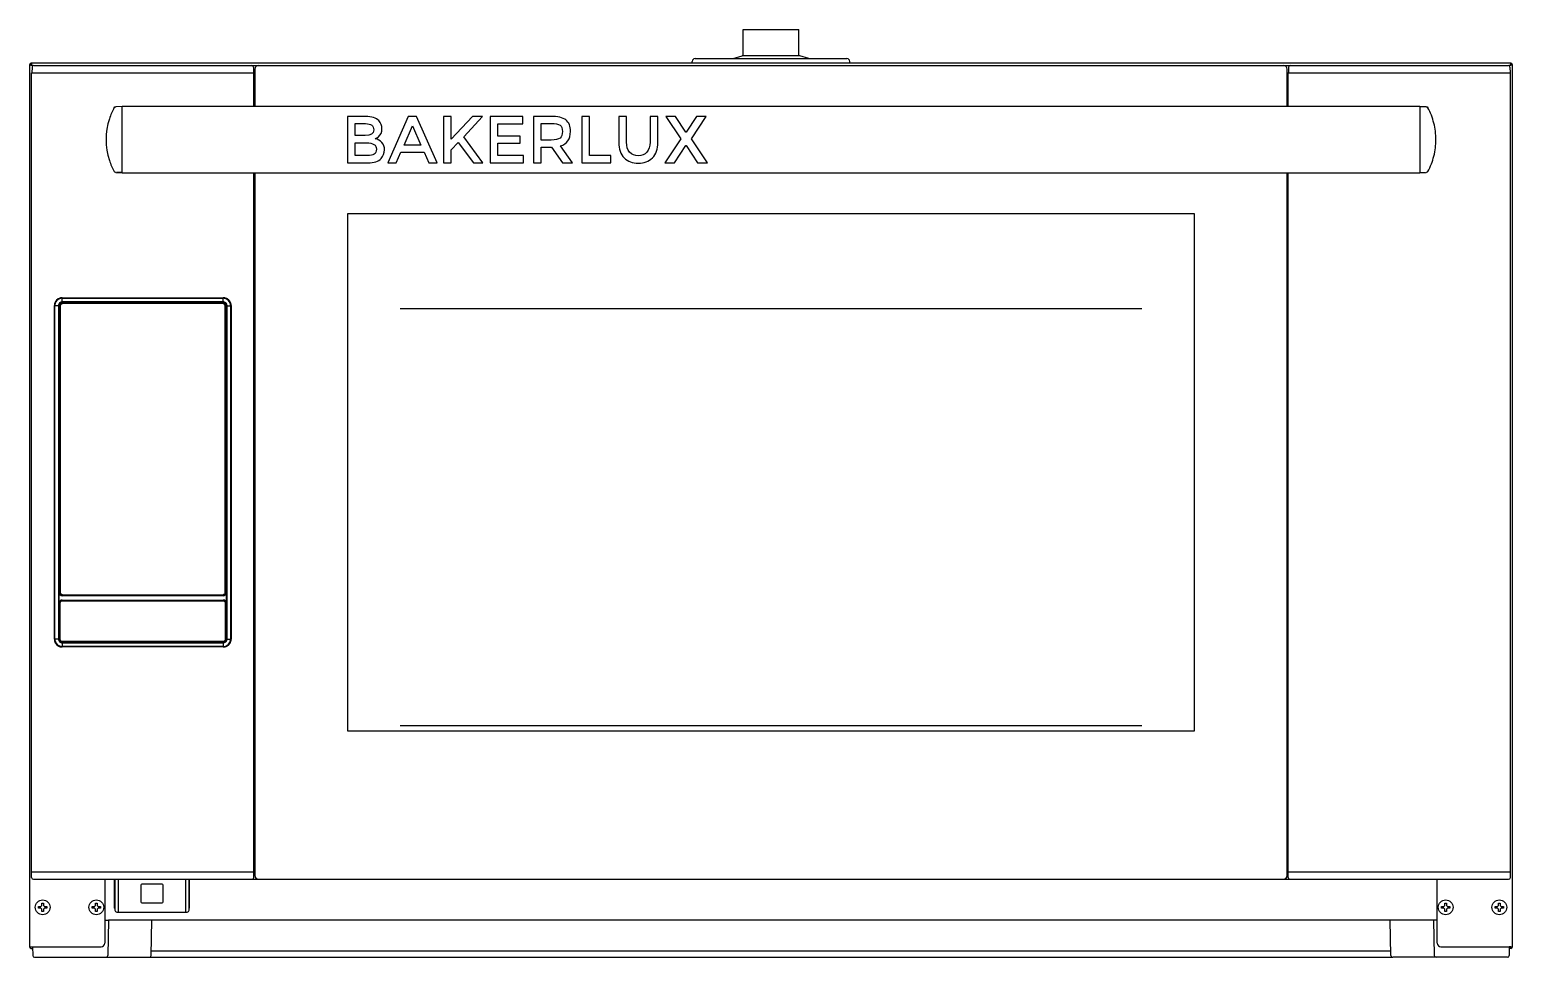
# Model space of a CAD drawing. Header units: millimetres. Extents: x 1025 to 6152, y 4116 to 7264.
# Drawn here: x 3914 to 4714, y 5611 to 6112 of the extents above; entities that cross this region are included whole.
import ezdxf

# ---------------------------------------------------------------- set-up
doc = ezdxf.new("R2010")
doc.units = ezdxf.units.MM
doc.header["$LTSCALE"] = 346.5
doc.layers.get('0').update_dxf_attribs({"linetype": 'CONTINUOUS'})
doc.layers.add('ASSI', color=7, linetype='CONTINUOUS')
doc.layers.add('GEOM', color=7, linetype='CONTINUOUS')

msp = doc.modelspace()

# ---------------------------------------------------------------- linework, layer by layer
at = {"color": 7, "linetype": 'Continuous'}
for p, q in [((3913.96, 6092.8), (3913.96, 5617.1)), ((3914.15, 6092.8), (3913.96, 6092.8)), ((3914.15, 6092.8), (3914.78, 6092.8)), ((3914.86, 6093.51), (3914.86, 6093.7)), ((4713.06, 6093.7), (3914.86, 6093.7)), ((3914.86, 6093.51), (3914.86, 6092.88)), ((3915.48, 6092.08), (3914.86, 6092.7)), ((3914.96, 6092.8), (3915.56, 6092.19)), ((3914.96, 5657.5), (3914.96, 6088.5)), ((3914.96, 6088.5), (4034.96, 6088.5)), ((3915.27, 6091.51), (3915.22, 6088.5)), ((3916.27, 6092.5), (4711.64, 6092.5)), ((3916.6, 6088.5), (4033.38, 6088.5)), ((3956.01, 6092.5), (3956.01, 6092.55)), ((3956.01, 6092.55), (3958.91, 6092.55)), ((3958.91, 6092.5), (3958.91, 6092.55)), ((3981.01, 6092.5), (3981.01, 6092.55)), ((3981.01, 6092.55), (3983.91, 6092.55)), ((3983.91, 6092.5), (3983.91, 6092.55)), ((4034.71, 6091.51), (4034.76, 6088.5)), ((4034.96, 6088.5), (4034.96, 6070.5)), ((4034.96, 6070.5), (4034.96, 6088.5)), ((4034.96, 6088.5), (4035.46, 6088.5)), ((4035.46, 6090.5), (4035.46, 6070.5)), ((4592.46, 6070.5), (4592.46, 6090.5)), ((4592.46, 6088.5), (4592.85, 6088.5)), ((4592.96, 6088.5), (4712.96, 6088.5)), ((4592.96, 6070.5), (4592.96, 6088.5)), ((4592.96, 6070.5), (4592.96, 6088.5)), ((4593.21, 6091.51), (4593.16, 6088.5)), ((4594.54, 6088.5), (4711.32, 6088.5)), ((4644.01, 6092.55), (4646.91, 6092.55)), ((4644.01, 6092.5), (4644.01, 6092.55)), ((4646.91, 6092.5), (4646.91, 6092.55)), ((4669.01, 6092.55), (4671.91, 6092.55)), ((4669.01, 6092.5), (4669.01, 6092.55)), ((4671.91, 6092.5), (4671.91, 6092.55)), ((4712.36, 6092.19), (4712.96, 6092.8)), ((4713.06, 6092.7), (4712.44, 6092.08)), ((4712.64, 6091.51), (4712.7, 6088.5)), ((4712.96, 5657.5), (4712.96, 6088.5)), ((4713.06, 6093.51), (4713.06, 6093.7)), ((4713.06, 6093.51), (4713.06, 6092.88)), ((4713.77, 6092.8), (4713.14, 6092.8)), ((4713.77, 6092.8), (4713.96, 6092.8)), ((4713.96, 5617.1), (4713.96, 6092.8)), ((3963.96, 6070.38), (3960.38, 6070.25)), ((3963.96, 6070.28), (3960.88, 6070.18)), ((3963.96, 6034.49), (3963.96, 6070.5)), ((3963.96, 6070.5), (4663.96, 6070.5)), ((4085.46, 6065), (4085.46, 6040)), ((4095.19, 6065), (4085.46, 6065)), ((4118.26, 6065), (4107.24, 6040)), ((4122.76, 6065), (4118.26, 6065)), ((4133.78, 6040), (4122.76, 6065)), ((4137.25, 6065), (4137.25, 6040)), ((4141.47, 6065), (4137.25, 6065)), ((4152.91, 6065), (4141.47, 6052.8)), ((4141.47, 6052.8), (4141.47, 6065)), ((4148.23, 6054.05), (4158.28, 6065)), ((4158.28, 6065), (4152.91, 6065)), ((4162.43, 6065), (4162.43, 6040)), ((4179.99, 6065), (4162.43, 6065)), ((4179.99, 6061.03), (4179.99, 6065)), ((4185.82, 6065), (4185.82, 6040)), ((4195.12, 6065), (4185.82, 6065)), ((4211.85, 6065), (4211.85, 6040)), ((4216.07, 6065), (4211.85, 6065)), ((4216.07, 6044), (4216.07, 6065)), ((4231.78, 6065), (4231.78, 6050.98)), ((4236, 6065), (4231.78, 6065)), ((4236, 6051.16), (4236, 6065)), ((4248.73, 6065), (4248.73, 6051.16)), ((4252.95, 6065), (4248.73, 6065)), ((4252.95, 6050.98), (4252.95, 6065)), ((4257.24, 6065), (4265.22, 6052.84)), ((4262.46, 6065), (4257.24, 6065)), ((4268.04, 6056.56), (4262.46, 6065)), ((4273.8, 6065), (4268.22, 6056.56)), ((4271.05, 6052.84), (4279.02, 6065)), ((4279.02, 6065), (4273.8, 6065)), ((4667.54, 6070.25), (4663.95, 6070.38)), ((4663.96, 6070.5), (4663.96, 6034.49)), ((4663.96, 6070.28), (4667.03, 6070.18)), ((4089.68, 6054.63), (4089.68, 6061.1)), ((4089.68, 6061.1), (4095.08, 6061.1)), ((4115.97, 6049.58), (4120.51, 6059.88)), ((4120.51, 6059.88), (4125.05, 6049.58)), ((4166.65, 6054.41), (4166.65, 6061.03)), ((4166.65, 6061.03), (4179.99, 6061.03)), ((4190.04, 6052.23), (4190.04, 6061.17)), ((4190.04, 6061.17), (4195.4, 6061.17)), ((4268.22, 6056.56), (4268.04, 6056.56)), ((4095.04, 6054.63), (4089.68, 6054.63)), ((4089.68, 6043.9), (4089.68, 6050.73)), ((4089.68, 6050.73), (4095.76, 6050.73)), ((4125.05, 6049.58), (4115.97, 6049.58)), ((4141.47, 6047.01), (4145.12, 6050.94)), ((4145.12, 6050.94), (4153.41, 6040)), ((4158.42, 6040), (4148.23, 6054.05)), ((4178.63, 6054.41), (4166.65, 6054.41)), ((4166.65, 6043.97), (4166.65, 6050.66)), ((4166.65, 6050.66), (4178.63, 6050.66)), ((4178.63, 6050.66), (4178.63, 6054.41)), ((4195.29, 6052.23), (4190.04, 6052.23)), ((4190.04, 6040), (4190.04, 6048.4)), ((4190.04, 6048.4), (4195.58, 6048.4)), ((4195.58, 6048.4), (4201.55, 6040)), ((4206.92, 6040), (4200.37, 6049.08)), ((4265.22, 6052.84), (4256.63, 6040)), ((4261.89, 6040), (4268.04, 6049.4)), ((4268.04, 6049.4), (4268.22, 6049.4)), ((4268.22, 6049.4), (4274.37, 6040)), ((4279.63, 6040), (4271.05, 6052.84)), ((4096.3, 6043.9), (4089.68, 6043.9)), ((4111.75, 6040), (4114.25, 6045.68)), ((4114.25, 6045.68), (4126.77, 6045.68)), ((4126.77, 6045.68), (4129.27, 6040)), ((4141.47, 6040), (4141.47, 6047.01)), ((4180.42, 6043.97), (4166.65, 6043.97)), ((4180.42, 6040), (4180.42, 6043.97)), ((4227.48, 6044), (4216.07, 6044)), ((4227.48, 6040), (4227.48, 6044)), ((3960.38, 6034.74), (3963.96, 6034.62)), ((3963.96, 6034.71), (3960.88, 6034.82)), ((3963.96, 6034.5), (4663.96, 6034.5)), ((4034.96, 6034.5), (4034.96, 5975.5)), ((4034.96, 5657.5), (4034.96, 6034.5)), ((4035.46, 6034.5), (4035.46, 5655.5)), ((4085.46, 6040), (4096.4, 6040)), ((4107.24, 6040), (4111.75, 6040)), ((4129.27, 6040), (4133.78, 6040)), ((4137.25, 6040), (4141.47, 6040)), ((4153.41, 6040), (4158.42, 6040)), ((4162.43, 6040), (4180.42, 6040)), ((4185.82, 6040), (4190.04, 6040)), ((4201.55, 6040), (4206.92, 6040)), ((4211.85, 6040), (4227.48, 6040)), ((4256.63, 6040), (4261.89, 6040)), ((4274.37, 6040), (4279.63, 6040)), ((4592.46, 5655.5), (4592.46, 6034.5)), ((4592.96, 5657.5), (4592.96, 6034.5)), ((4592.96, 5657.5), (4592.96, 6034.5)), ((4663.95, 6034.62), (4667.54, 6034.74)), ((4663.96, 6034.71), (4667.03, 6034.82)), ((4085.46, 6012.5), (4085.46, 5733.5)), ((4542.46, 6012.5), (4085.46, 6012.5)), ((4542.46, 5733.5), (4542.46, 6012.5)), ((4034.96, 5770.5), (4034.96, 5657.5)), ((4085.46, 5733.5), (4542.46, 5733.5)), ((3915.01, 5654.48), (3914.96, 5657.5)), ((3914.96, 5657.5), (3916.96, 5657.5)), ((3914.96, 5657.5), (4034.96, 5657.5)), ((4034.91, 5654.48), (4034.96, 5657.5)), ((4034.96, 5657.5), (4035.46, 5657.5)), ((4592.46, 5657.5), (4712.96, 5657.5)), ((4592.96, 5657.5), (4712.96, 5657.5)), ((4593.01, 5654.48), (4592.96, 5657.5)), ((4712.91, 5654.48), (4712.96, 5657.5)), ((3916.01, 5653.5), (4711.91, 5653.5)), ((3954.46, 5653.5), (3954.46, 5619.1)), ((3959.81, 5637.85), (3959.81, 5653.5)), ((3959.81, 5637.85), (3959.81, 5653.5)), ((3959.96, 5653.5), (3959.96, 5636.8)), ((3961.96, 5636.05), (3961.96, 5653.2)), ((3973.96, 5650.3), (3973.96, 5641.3)), ((3985.46, 5650.8), (3974.46, 5650.8)), ((3985.96, 5641.3), (3985.96, 5650.3)), ((3997.96, 5653.2), (3997.96, 5636.05)), ((3999.96, 5636.8), (3999.96, 5653.5)), ((3999.96, 5650.8), (4000.11, 5650.8)), ((4000.11, 5653.5), (4000.11, 5637.85)), ((4000.11, 5653.5), (4000.11, 5637.85)), ((4673.46, 5619.1), (4673.46, 5653.5)), ((3920.46, 5639.4), (3920.46, 5640.7)), ((3920.46, 5640.7), (3921.46, 5640.7)), ((3921.46, 5640.7), (3921.46, 5639.4)), ((3949.46, 5639.4), (3949.46, 5640.7)), ((3949.46, 5640.7), (3950.46, 5640.7)), ((3950.46, 5640.7), (3950.46, 5639.4)), ((3974.46, 5640.8), (3985.46, 5640.8)), ((3999.96, 5640.8), (4000.11, 5640.8)), ((4677.46, 5640.7), (4678.46, 5640.7)), ((4677.46, 5639.4), (4677.46, 5640.7)), ((4678.46, 5640.7), (4678.46, 5639.4)), ((4706.46, 5640.7), (4707.46, 5640.7)), ((4706.46, 5639.4), (4706.46, 5640.7)), ((4707.46, 5640.7), (4707.46, 5639.4)), ((3918.66, 5637.9), (3918.66, 5638.9)), ((3918.66, 5638.9), (3919.96, 5638.9)), ((3919.96, 5637.9), (3918.66, 5637.9)), ((3919.96, 5638.9), (3920.46, 5639.4)), ((3920.46, 5637.4), (3919.96, 5637.9)), ((3920.46, 5636.1), (3920.46, 5637.4)), ((3921.46, 5636.1), (3920.46, 5636.1)), ((3921.46, 5639.4), (3921.96, 5638.9)), ((3921.96, 5637.9), (3921.46, 5637.4)), ((3921.46, 5637.4), (3921.46, 5636.1)), ((3921.96, 5638.9), (3923.26, 5638.9)), ((3923.26, 5637.9), (3921.96, 5637.9)), ((3923.26, 5638.9), (3923.26, 5637.9)), ((3947.66, 5637.9), (3947.66, 5638.9)), ((3947.66, 5638.9), (3948.96, 5638.9)), ((3948.96, 5637.9), (3947.66, 5637.9)), ((3948.96, 5638.9), (3949.46, 5639.4)), ((3949.46, 5637.4), (3948.96, 5637.9)), ((3949.46, 5636.1), (3949.46, 5637.4)), ((3950.46, 5636.1), (3949.46, 5636.1)), ((3950.46, 5639.4), (3950.96, 5638.9)), ((3950.96, 5637.9), (3950.46, 5637.4)), ((3950.46, 5637.4), (3950.46, 5636.1)), ((3950.96, 5638.9), (3952.26, 5638.9)), ((3952.26, 5637.9), (3950.96, 5637.9)), ((3952.26, 5638.9), (3952.26, 5637.9)), ((3960.96, 5635.8), (3998.96, 5635.8)), ((4675.66, 5638.9), (4676.96, 5638.9)), ((4675.66, 5637.9), (4675.66, 5638.9)), ((4676.96, 5637.9), (4675.66, 5637.9)), ((4676.96, 5638.9), (4677.46, 5639.4)), ((4677.46, 5637.4), (4676.96, 5637.9)), ((4677.46, 5636.1), (4677.46, 5637.4)), ((4678.46, 5636.1), (4677.46, 5636.1)), ((4678.46, 5639.4), (4678.96, 5638.9)), ((4678.96, 5637.9), (4678.46, 5637.4)), ((4678.46, 5637.4), (4678.46, 5636.1)), ((4678.96, 5638.9), (4680.26, 5638.9)), ((4680.26, 5637.9), (4678.96, 5637.9)), ((4680.26, 5638.9), (4680.26, 5637.9)), ((4704.66, 5638.9), (4705.96, 5638.9)), ((4704.66, 5637.9), (4704.66, 5638.9)), ((4705.96, 5637.9), (4704.66, 5637.9)), ((4705.96, 5638.9), (4706.46, 5639.4)), ((4706.46, 5637.4), (4705.96, 5637.9)), ((4706.46, 5636.1), (4706.46, 5637.4)), ((4707.46, 5636.1), (4706.46, 5636.1)), ((4707.46, 5639.4), (4707.96, 5638.9)), ((4707.96, 5637.9), (4707.46, 5637.4)), ((4707.46, 5637.4), (4707.46, 5636.1)), ((4707.96, 5638.9), (4709.26, 5638.9)), ((4709.26, 5637.9), (4707.96, 5637.9)), ((4709.26, 5638.9), (4709.26, 5637.9)), ((3954.46, 5631.4), (3956.46, 5631.4)), ((3956.46, 5631.4), (3956.13, 5612.38)), ((4671.46, 5631.4), (3956.46, 5631.4)), ((3979.48, 5612.38), (3979.81, 5631.4)), ((4648.44, 5612.38), (4648.11, 5631.4)), ((4673.46, 5631.4), (4671.46, 5631.4)), ((4671.46, 5631.4), (4671.79, 5612.38)), ((3913.96, 5617.1), (3952.46, 5617.1)), ((3914.86, 5617), (3915.58, 5617)), ((3914.86, 5616.2), (3915.59, 5616.2)), ((3915.58, 5617.1), (3915.62, 5612.39)), ((4675.46, 5617.1), (4713.96, 5617.1)), ((4712.33, 5617.1), (4712.29, 5612.39)), ((4713.06, 5617), (4712.33, 5617)), ((4713.06, 5616.2), (4712.33, 5616.2)), ((3916.62, 5611.4), (3978.48, 5611.4)), ((4648.4, 5614.8), (3979.52, 5614.8)), ((4711.29, 5611.4), (4649.44, 5611.4))]:
    msp.add_line(p, q, dxfattribs=at)
at = {"color": 9, "linetype": 'Continuous'}
for p, q in [((3927.29, 5962.92), (3927.28, 5962.93)), ((3927.29, 5783.07), (3927.29, 5962.92)), ((3928.71, 5962.91), (3927.51, 5962.91)), ((3927.51, 5783.08), (3927.51, 5962.91)), ((3929.47, 5962.91), (3928.71, 5962.91)), ((3929.47, 5962.91), (3929.47, 5783.08)), ((3929.75, 5962.91), (3929.5, 5962.91)), ((3929.75, 5962.91), (3929.75, 5783.08)), ((3930.33, 5962.86), (3930.2, 5962.86)), ((3930.2, 5808.14), (3930.2, 5962.5)), ((3930.45, 5962.86), (3930.33, 5962.86)), ((3931.53, 5967.17), (3931.53, 5967.18)), ((3931.53, 5967.17), (4018.38, 5967.17)), ((3931.54, 5965.5), (3931.54, 5966.94)), ((3931.54, 5966.94), (4018.37, 5966.94)), ((3931.54, 5964.98), (3931.54, 5965.5)), ((3931.54, 5964.71), (3931.54, 5964.98)), ((4018.37, 5964.98), (3931.54, 5964.98)), ((4018.38, 5964.71), (3931.54, 5964.71)), ((3931.6, 5964.13), (3931.6, 5964.26)), ((3931.6, 5964.01), (3931.6, 5964.13)), ((4018.32, 5964.13), (4018.32, 5964.26)), ((4018.32, 5964.01), (4018.32, 5964.13)), ((4018.37, 5965.5), (4018.37, 5966.94)), ((4018.37, 5964.98), (4018.37, 5965.5)), ((4018.38, 5964.71), (4018.37, 5964.95)), ((4018.38, 5967.17), (4018.39, 5967.18)), ((4019.47, 5962.86), (4019.59, 5962.86)), ((4019.59, 5962.86), (4019.72, 5962.86)), ((4019.72, 5962.5), (4019.72, 5808.14)), ((4020.17, 5962.91), (4020.44, 5962.91)), ((4020.17, 5783.08), (4020.17, 5962.91)), ((4020.44, 5783.08), (4020.44, 5962.91)), ((4020.44, 5962.91), (4021.21, 5962.91)), ((4021.21, 5962.91), (4022.4, 5962.91)), ((4022.4, 5962.91), (4022.4, 5783.08)), ((4022.63, 5962.92), (4022.64, 5962.93)), ((4022.63, 5962.92), (4022.63, 5783.07)), ((3930.33, 5808.14), (3930.2, 5808.14)), ((3930.45, 5808.14), (3930.33, 5808.14)), ((3929.85, 5783.04), (3929.85, 5802.45)), ((3929.85, 5802.45), (3930.1, 5802.45)), ((3930.1, 5783.04), (3930.1, 5802.45)), ((3930.1, 5802.45), (3930.19, 5802.37)), ((3930.21, 5802.37), (3930.19, 5802.37)), ((3930.19, 5802.25), (3930.19, 5802.37)), ((3930.19, 5783.25), (3930.19, 5802.25)), ((3930.26, 5802.37), (3930.21, 5802.37)), ((3931.5, 5804.1), (4018.41, 5804.1)), ((3931.5, 5804.1), (3931.5, 5803.85)), ((3931.5, 5803.85), (3931.59, 5803.76)), ((3931.5, 5803.85), (4018.41, 5803.85)), ((3931.56, 5806.7), (3931.6, 5806.74)), ((3931.59, 5803.74), (3931.59, 5803.76)), ((3931.59, 5803.76), (3931.76, 5803.76)), ((3931.59, 5803.73), (3931.59, 5803.74)), ((3931.6, 5806.99), (3931.6, 5806.87)), ((3931.6, 5806.87), (3931.6, 5806.74)), ((4018.32, 5806.74), (3931.6, 5806.74)), ((3931.76, 5803.76), (4018.16, 5803.76)), ((4018.16, 5803.76), (4018.33, 5803.76)), ((4018.32, 5806.99), (4018.32, 5806.87)), ((4018.32, 5806.87), (4018.32, 5806.74)), ((4018.35, 5806.7), (4018.32, 5806.74)), ((4018.41, 5803.85), (4018.33, 5803.76)), ((4018.33, 5803.74), (4018.33, 5803.76)), ((4018.33, 5803.73), (4018.33, 5803.74)), ((4018.41, 5804.1), (4018.41, 5803.85)), ((4019.66, 5802.37), (4019.71, 5802.37)), ((4019.71, 5802.37), (4019.73, 5802.37)), ((4019.81, 5802.45), (4019.73, 5802.37)), ((4019.73, 5802.37), (4019.73, 5802.25)), ((4019.73, 5802.25), (4019.73, 5783.25)), ((4020.06, 5802.45), (4019.81, 5802.45)), ((4019.81, 5802.45), (4019.81, 5783.04)), ((4020.06, 5802.45), (4020.06, 5783.04)), ((3927.29, 5783.07), (3927.28, 5783.06)), ((3928.71, 5783.08), (3927.51, 5783.08)), ((3929.47, 5783.08), (3928.71, 5783.08)), ((3929.75, 5783.08), (3929.47, 5783.08)), ((3929.85, 5783.04), (3930.1, 5783.04)), ((3930.1, 5783.04), (3930.19, 5783.13)), ((3930.19, 5783.13), (3930.19, 5783.25)), ((3930.21, 5783.13), (3930.19, 5783.13)), ((3930.26, 5783.13), (3930.21, 5783.13)), ((3931.5, 5781.64), (3931.59, 5781.73)), ((3931.5, 5781.39), (3931.5, 5781.64)), ((4018.41, 5781.64), (3931.5, 5781.64)), ((4018.41, 5781.39), (3931.5, 5781.39)), ((4018.38, 5778.83), (3931.53, 5778.83)), ((3931.53, 5778.83), (3931.53, 5778.82)), ((3931.54, 5781.29), (4018.38, 5781.29)), ((3931.54, 5781.29), (3931.54, 5781.04)), ((3931.54, 5781.01), (3931.54, 5780.5)), ((3931.54, 5781.01), (4018.37, 5781.01)), ((3931.54, 5780.5), (3931.54, 5779.05)), ((4018.37, 5779.05), (3931.54, 5779.05)), ((3931.59, 5781.77), (3931.59, 5781.75)), ((3931.59, 5781.75), (3931.59, 5781.73)), ((3931.76, 5781.73), (3931.59, 5781.73)), ((4018.16, 5781.73), (3931.76, 5781.73)), ((4018.33, 5781.73), (4018.16, 5781.73)), ((4018.33, 5781.77), (4018.33, 5781.75)), ((4018.33, 5781.75), (4018.33, 5781.73)), ((4018.41, 5781.64), (4018.33, 5781.73)), ((4018.38, 5781.29), (4018.37, 5781.01)), ((4018.37, 5781.01), (4018.37, 5780.5)), ((4018.37, 5780.5), (4018.37, 5779.05)), ((4018.38, 5778.83), (4018.39, 5778.82)), ((4018.41, 5781.39), (4018.41, 5781.64)), ((4019.66, 5783.13), (4019.71, 5783.13)), ((4019.71, 5783.13), (4019.73, 5783.13)), ((4019.73, 5783.25), (4019.73, 5783.13)), ((4019.81, 5783.04), (4019.73, 5783.13)), ((4020.06, 5783.04), (4019.81, 5783.04)), ((4020.17, 5783.08), (4020.41, 5783.08)), ((4020.44, 5783.08), (4021.21, 5783.08)), ((4021.21, 5783.08), (4022.4, 5783.08)), ((4022.63, 5783.07), (4022.64, 5783.06))]:
    msp.add_line(p, q, dxfattribs=at)
at = {"color": 2, "linetype": 'Continuous'}
for p, q in [((4113.96, 5961.4), (4513.96, 5961.4)), ((4113.96, 5736.4), (4513.96, 5736.4))]:
    msp.add_line(p, q, dxfattribs=at)
msp.add_line((3978.48, 5611.4), (4649.44, 5611.4))
at = {"color": 9, "linetype": 'Continuous'}
for points in [[(3929.75, 5962.91), (3929.65, 5962.91), (3929.56, 5962.91), (3929.47, 5962.91)], [(4018.38, 5964.71), (4018.37, 5964.8), (4018.37, 5964.9), (4018.37, 5964.98)], [(3931.54, 5781.29), (3931.54, 5781.19), (3931.54, 5781.1), (3931.54, 5781.01)], [(4020.17, 5783.08), (4020.27, 5783.08), (4020.36, 5783.08), (4020.44, 5783.08)]]:
    msp.add_lwpolyline(points, dxfattribs=at)
at = {"color": 7, "linetype": 'Continuous'}
for centre in [(3920.96, 5638.4), (3949.96, 5638.4), (4677.96, 5638.4), (4706.96, 5638.4)]:
    msp.add_circle(centre, 4, dxfattribs=at)
for centre, radius, start, end in [((3914.86, 6092.8), 0.9, 90, 180), ((3914.86, 6092.8), 0.1, 90, 180), ((3916.27, 6091.5), 1, 90, 179), ((4033.71, 6091.5), 1, 1, 90), ((4037.46, 6090.5), 2, 90, 180), ((4590.46, 6090.5), 2, 0, 90), ((4594.21, 6091.5), 1, 90, 179), ((4711.64, 6091.5), 1, 1, 90), ((4713.06, 6092.8), 0.9, 0, 90), ((4713.06, 6092.8), 0.1, 0, 90), ((3991.8, 6052.45), 36.6, 151.84192, 162.05076), ((3991.69, 6052.5), 36.48, 162.06464, 197.9354), ((3991.8, 6052.54), 36.6, 197.94928, 208.15808), ((3916.01, 5654.5), 1, 181, 270), ((3962.56, 5653.2), 0.6, 149.66827, 180), ((3974.46, 5650.3), 0.5, 90, 180), ((3985.46, 5650.3), 0.5, 0, 90), ((3997.36, 5653.2), 0.6, 0, 30.33173), ((4033.91, 5654.5), 1, 270, 359), ((4037.46, 5655.5), 2, 180, 270), ((4590.46, 5655.5), 2, 270, 0), ((4594.01, 5654.5), 1, 181, 270), ((4711.91, 5654.5), 1, 270, 359), ((3974.46, 5641.3), 0.5, 180, 270), ((3985.46, 5641.3), 0.5, 270, 0), ((3960.11, 5637.85), 0.3, 180, 239.99593), ((3960.11, 5637.85), 0.3, 180, 240), ((3960.96, 5636.8), 1, 180, 270), ((3961.71, 5636.05), 0.25, 270, 0), ((3998.21, 5636.05), 0.25, 180, 270), ((3998.96, 5636.8), 1, 270, 0), ((3999.81, 5637.85), 0.3, 300.00407, 0), ((3999.81, 5637.85), 0.3, 300, 360), ((3914.86, 5617.1), 0.9, 180, 270), ((3914.86, 5617.1), 0.1, 180, 270), ((3952.46, 5619.1), 2, 270, 0), ((4675.46, 5619.1), 2, 180, 270), ((4713.06, 5617.1), 0.9, 270, 0), ((4713.06, 5617.1), 0.1, 270, 0), ((3916.62, 5612.4), 1, 180.5, 270), ((3955.13, 5612.4), 1, 270, 359), ((3978.48, 5612.4), 1, 270, 359), ((4649.44, 5612.4), 1, 181, 270), ((4672.79, 5612.4), 1, 181, 270), ((4711.29, 5612.4), 1, 270, 359.5)]:
    msp.add_arc(centre, radius, start, end, dxfattribs=at)
at = {"color": 9, "linetype": 'Continuous'}
for centre, radius, start, end in [((3931.55, 5962.92), 4.26, 168.05788, 177.66298), ((3931.53, 5962.92), 4.24, 177.66926, 179.95968), ((3931.54, 5962.92), 4.25, 162.84151, 168.04752), ((3931.55, 5962.92), 4.26, 153.03693, 162.82757), ((3931.54, 5962.91), 4.03, 171.3986, 179.95547), ((3931.55, 5962.91), 4.03, 98.97584, 171.40524), ((3931.54, 5962.92), 4.26, 144.22945, 153.02025), ((3931.54, 5962.92), 4.25, 137.9545, 144.22719), ((3931.54, 5962.91), 4.26, 131.05687, 137.94539), ((3931.54, 5962.92), 4.25, 124.25659, 131.05082), ((3931.54, 5962.91), 4.26, 118.42283, 124.25413), ((3931.54, 5962.91), 4.26, 107.33611, 118.40734), ((3931.61, 5962.85), 1.41, 162.47117, 179.924), ((3931.54, 5962.91), 4.25, 102.04861, 107.32018), ((3931.54, 5962.91), 4.26, 92.48161, 102.03745), ((3931.55, 5962.91), 4.03, 90.04591, 98.98082), ((3931.54, 5962.93), 4.24, 90.0409, 92.47617), ((4018.32, 5962.85), 1.41, 72.47117, 89.924), ((4018.37, 5962.91), 4.03, 81.3986, 89.95547), ((4018.38, 5962.93), 4.24, 87.66926, 89.95968), ((4018.38, 5962.91), 4.26, 78.05788, 87.66298), ((4018.38, 5962.92), 4.25, 72.84151, 78.04752), ((4018.38, 5962.91), 4.26, 63.03693, 72.82757), ((4018.38, 5962.91), 4.26, 54.22945, 63.02025), ((4018.37, 5962.91), 4.03, 8.97578, 61.04081), ((4018.38, 5962.92), 4.25, 47.9545, 54.22719), ((4018.37, 5962.91), 4.26, 41.05687, 47.94539), ((4018.38, 5962.92), 4.25, 34.25659, 41.05082), ((4018.38, 5962.92), 4.26, 28.42283, 34.25413), ((4018.37, 5962.92), 4.26, 17.33611, 28.40734), ((4018.37, 5962.91), 4.03, 0.04591, 8.98082), ((4018.38, 5962.92), 4.25, 12.04861, 17.32018), ((4018.37, 5962.92), 4.26, 2.48161, 12.03745), ((4018.39, 5962.92), 4.24, 0.0409, 2.47617), ((4018.31, 5808.14), 1.41, 342.47117, 359.924), ((3931.5, 5802.45), 1.65, 89.98583, 180.01417), ((3931.51, 5802.45), 1.41, 165.3672, 179.9758), ((3931.59, 5802.35), 1.41, 90.08818, 108.93286), ((3931.5, 5802.45), 1.41, 90.0108, 103.73492), ((3931.6, 5808.15), 1.41, 252.47117, 269.924), ((4018.32, 5802.36), 1.41, 73.60618, 89.93414), ((4018.42, 5802.45), 1.65, 359.98583, 90.01417), ((4018.41, 5802.44), 1.41, 75.3672, 89.9758), ((4018.32, 5802.36), 1.41, 0.08818, 18.93286), ((4018.41, 5802.45), 1.41, 0.0108, 13.73492), ((3931.53, 5783.08), 4.24, 180.0409, 182.47617), ((3931.55, 5783.08), 4.26, 182.48161, 192.03745), ((3931.54, 5783.08), 4.25, 192.04861, 197.32018), ((3931.55, 5783.08), 4.26, 197.33611, 208.40734), ((3931.54, 5783.09), 4.03, 180.04591, 188.98082), ((3931.55, 5783.09), 4.03, 188.97578, 241.04081), ((3931.54, 5783.08), 4.26, 208.42283, 214.25413), ((3931.54, 5783.08), 4.25, 214.25659, 221.05082), ((3931.54, 5783.08), 4.26, 221.05687, 227.94539), ((3931.54, 5783.08), 4.25, 227.9545, 234.22719), ((3931.54, 5783.08), 4.26, 234.22945, 243.02025), ((3931.54, 5783.08), 4.26, 243.03693, 252.82757), ((3931.5, 5783.04), 1.65, 179.98583, 270.01417), ((3931.51, 5783.04), 1.41, 180.0108, 193.73492), ((3931.6, 5783.13), 1.41, 180.08818, 198.93286), ((3931.54, 5783.08), 4.25, 252.84151, 258.04752), ((3931.54, 5783.08), 4.26, 258.05788, 267.66298), ((3931.55, 5783.08), 4.03, 261.3986, 269.95547), ((3931.5, 5783.05), 1.41, 255.3672, 269.9758), ((3931.59, 5783.14), 1.41, 253.60618, 269.93414), ((3931.54, 5783.07), 4.24, 267.66926, 269.95968), ((4018.32, 5783.14), 1.41, 270.08818, 288.93286), ((4018.37, 5783.08), 4.03, 270.04591, 278.98082), ((4018.38, 5783.07), 4.24, 270.0409, 272.47617), ((4018.42, 5783.04), 1.65, 269.98583, 0.01417), ((4018.41, 5783.05), 1.41, 270.0108, 283.73492), ((4018.38, 5783.08), 4.26, 272.48161, 282.03745), ((4018.37, 5783.09), 4.03, 278.97584, 351.40524), ((4018.38, 5783.08), 4.25, 282.04861, 287.32018), ((4018.38, 5783.08), 4.26, 287.33611, 298.40734), ((4018.41, 5783.04), 1.41, 345.3672, 359.9758), ((4018.38, 5783.08), 4.26, 298.42283, 304.25413), ((4018.38, 5783.08), 4.25, 304.25659, 311.05082), ((4018.37, 5783.08), 4.26, 311.05687, 317.94539), ((4018.38, 5783.08), 4.25, 317.9545, 324.22719), ((4018.38, 5783.08), 4.26, 324.22945, 333.02025), ((4018.37, 5783.08), 4.26, 333.03693, 342.82757), ((4018.37, 5783.09), 4.03, 351.3986, 359.95547), ((4018.38, 5783.08), 4.25, 342.84151, 348.04752), ((4018.37, 5783.08), 4.26, 348.05788, 357.66298), ((4018.39, 5783.08), 4.24, 357.66926, 359.95968)]:
    msp.add_arc(centre, radius, start, end, dxfattribs=at)
at = {"color": 7, "linetype": 'Continuous'}
for centre, major_axis, ratio, start_param, end_param in [((3931.53, 5962.92), (3.01, -3.01), 0.998783, -2.618472, -2.356803), ((3931.53, 5962.92), (-3.01, 3.01), 0.998783, -0.523121, 0.52312), ((3931.53, 5962.92), (-3.01, 3.01), 0.998783, -0.784789, -0.523121), ((4018.39, 5962.92), (3.01, 3.01), 0.998783, 0.52312, 0.784789), ((4018.39, 5962.92), (3.01, 3.01), 0.998783, -0.523121, 0.52312), ((4018.39, 5962.92), (3.01, 3.01), 0.998783, -0.784789, -0.523121), ((3931.53, 5783.07), (3.01, 3.01), 0.998783, 2.356803, 2.618472), ((3931.53, 5783.07), (3.01, 3.01), 0.998783, -3.664713, -2.618472), ((3931.53, 5783.07), (3.01, 3.01), 0.998783, -2.618472, -2.356803), ((4018.39, 5783.07), (3.01, -3.01), 0.998783, -0.784789, -0.523121), ((4018.39, 5783.07), (3.01, -3.01), 0.998783, -0.523121, 0.52312), ((4018.39, 5783.07), (3.01, -3.01), 0.998783, 0.52312, 0.784789), ((3959.71, 5637.93), (0.25, 0), 0.176327, 0, 1.157294)]:
    msp.add_ellipse(centre, major_axis=major_axis, ratio=ratio, start_param=start_param, end_param=end_param, dxfattribs=at)
for points, knots in [([(3914.15, 6092.8), (3914.25, 6092.78), (3914.49, 6092.74), (3914.73, 6092.71), (3914.86, 6092.7)], [0, 0, 0, 0, 0.444743, 1, 1, 1, 1]), ([(3914.78, 6092.8), (3914.78, 6092.79), (3914.81, 6092.75), (3914.84, 6092.72), (3914.86, 6092.7)], [0, 0, 0, 0, 0.232177, 1, 1, 1, 1]), ([(3914.86, 6093.51), (3914.88, 6093.4), (3914.91, 6093.17), (3914.94, 6092.93), (3914.96, 6092.8)], [0, 0, 0, 0, 0.444743, 1, 1, 1, 1]), ([(3914.86, 6092.88), (3914.87, 6092.87), (3914.9, 6092.85), (3914.93, 6092.82), (3914.96, 6092.8)], [0, 0, 0, 0, 0.232177, 1, 1, 1, 1]), ([(4713.06, 6093.51), (4713.04, 6093.4), (4713, 6093.17), (4712.98, 6092.93), (4712.96, 6092.8)], [0, 0, 0, 0, 0.444743, 1, 1, 1, 1]), ([(4713.06, 6092.88), (4713.05, 6092.87), (4713.01, 6092.85), (4712.98, 6092.82), (4712.96, 6092.8)], [0, 0, 0, 0, 0.232177, 1, 1, 1, 1]), ([(4713.14, 6092.8), (4713.13, 6092.79), (4713.11, 6092.75), (4713.08, 6092.72), (4713.06, 6092.7)], [0, 0, 0, 0, 0.232177, 1, 1, 1, 1]), ([(4713.77, 6092.8), (4713.66, 6092.78), (4713.43, 6092.74), (4713.19, 6092.71), (4713.06, 6092.7)], [0, 0, 0, 0, 0.444743, 1, 1, 1, 1]), ([(4668.39, 6035.27), (4669.79, 6037.9), (4671.97, 6043.53), (4673.08, 6052.5), (4671.97, 6061.46), (4669.79, 6067.09), (4668.39, 6069.72)], [0, 0, 0, 0, 0.25, 0.5, 0.75, 1, 1, 1, 1])]:
    msp.add_open_spline(points, degree=3, knots=knots, dxfattribs=at)
for points in [[(3959.53, 6069.72), (3959.69, 6070.02), (3960.05, 6070.24), (3960.38, 6070.25)], [(4099.55, 6064.37), (4098.33, 6064.78), (4096.87, 6065), (4095.19, 6065)], [(4102.3, 6062.74), (4101.7, 6063.42), (4100.77, 6063.96), (4099.55, 6064.37)], [(4203.31, 6063.07), (4201.66, 6064.35), (4198.91, 6065), (4195.12, 6065)], [(4667.54, 6070.25), (4667.87, 6070.24), (4668.23, 6070.02), (4668.39, 6069.72)], [(4099.62, 6057.74), (4099.62, 6055.66), (4098.08, 6054.63), (4095.04, 6054.63)], [(4095.08, 6061.1), (4096.62, 6061.1), (4097.76, 6060.81), (4098.5, 6060.29)], [(4098.5, 6060.29), (4099.23, 6059.78), (4099.62, 6058.92), (4099.62, 6057.74)], [(4102.16, 6054.02), (4103.38, 6054.95), (4104.02, 6056.41), (4104.02, 6058.38)], [(4104.02, 6058.38), (4104.02, 6059.99), (4103.45, 6061.46), (4102.3, 6062.74)], [(4195.4, 6061.17), (4197.65, 6061.17), (4199.23, 6060.85), (4200.12, 6060.23)], [(4200.12, 6060.23), (4200.98, 6059.63), (4201.45, 6058.52), (4201.45, 6056.88)], [(4201.45, 6056.88), (4201.45, 6055.23), (4201.02, 6054.05), (4200.16, 6053.34)], [(4200.37, 6049.08), (4203.95, 6050.15), (4205.77, 6052.73), (4205.77, 6056.88)], [(4205.77, 6056.88), (4205.77, 6059.7), (4204.95, 6061.78), (4203.31, 6063.07)], [(4095.76, 6050.73), (4099.3, 6050.73), (4101.09, 6049.62), (4101.09, 6047.4)], [(4100.34, 6052.98), (4100.77, 6053.16), (4101.05, 6053.3), (4101.23, 6053.38)], [(4104.02, 6050.87), (4103.09, 6051.94), (4101.88, 6052.62), (4100.34, 6052.98)], [(4101.23, 6053.38), (4101.37, 6053.45), (4101.7, 6053.66), (4102.16, 6054.02)], [(4105.42, 6046.94), (4105.42, 6048.51), (4104.95, 6049.8), (4104.02, 6050.87)], [(4200.16, 6053.34), (4199.3, 6052.59), (4197.65, 6052.23), (4195.29, 6052.23)], [(4231.78, 6050.98), (4231.78, 6047.37), (4232.74, 6044.58), (4234.73, 6042.64)], [(4237.7, 6045.71), (4236.57, 6047.04), (4236, 6048.87), (4236, 6051.16)], [(4248.73, 6051.16), (4248.73, 6048.87), (4248.16, 6047.04), (4247.02, 6045.71)], [(4249.97, 6042.65), (4251.95, 6044.58), (4252.95, 6047.37), (4252.95, 6050.98)], [(4099.84, 6044.61), (4099.01, 6044.11), (4097.83, 6043.9), (4096.3, 6043.9)], [(4096.4, 6040), (4099.8, 6040), (4102.2, 6040.75), (4103.62, 6042.33)], [(4101.09, 6047.4), (4101.09, 6046.04), (4100.66, 6045.11), (4099.84, 6044.61)], [(4103.62, 6042.33), (4104.81, 6043.65), (4105.42, 6045.18), (4105.42, 6046.94)], [(4234.73, 6042.64), (4236.71, 6040.71), (4239.25, 6039.75), (4242.36, 6039.75)], [(4242.36, 6043.72), (4240.39, 6043.72), (4238.86, 6044.36), (4237.7, 6045.71)], [(4247.02, 6045.71), (4245.87, 6044.36), (4244.29, 6043.72), (4242.36, 6043.72)], [(4242.36, 6039.75), (4245.44, 6039.75), (4247.98, 6040.71), (4249.97, 6042.65)], [(3960.38, 6034.74), (3960.05, 6034.76), (3959.69, 6034.98), (3959.53, 6035.27)], [(4668.39, 6035.27), (4668.23, 6034.98), (4667.87, 6034.76), (4667.54, 6034.74)]]:
    msp.add_open_spline(points, degree=3, dxfattribs=at)
at = {"color": 9, "linetype": 'Continuous'}
for points, knots in [([(3927.29, 5962.92), (3927.3, 5962.91), (3927.39, 5962.92), (3927.46, 5962.91), (3927.51, 5962.91)], [0, 0, 0, 0, 0.284532, 1, 1, 1, 1]), ([(3931.54, 5964.98), (3931.02, 5964.98), (3929.92, 5964.54), (3929.47, 5963.44), (3929.47, 5962.91)], [0, 0, 0, 0, 0.500075, 1, 1, 1, 1]), ([(3931.54, 5964.71), (3931.08, 5964.71), (3930.13, 5964.33), (3929.74, 5963.37), (3929.75, 5962.91)], [0, 0, 0, 0, 0.500075, 1, 1, 1, 1]), ([(3931.53, 5967.17), (3931.54, 5967.16), (3931.53, 5967.08), (3931.54, 5967.01), (3931.54, 5966.94)], [0, 0, 0, 0, 0.081765, 1, 1, 1, 1]), ([(4018.38, 5967.17), (4018.37, 5967.15), (4018.39, 5967.07), (4018.37, 5967), (4018.37, 5966.94)], [0, 0, 0, 0, 0.284532, 1, 1, 1, 1]), ([(4020.44, 5962.91), (4020.44, 5963.44), (4020, 5964.54), (4018.9, 5964.98), (4018.37, 5964.98)], [0, 0, 0, 0, 0.500075, 1, 1, 1, 1]), ([(4020.17, 5962.91), (4020.17, 5963.37), (4019.79, 5964.33), (4018.83, 5964.71), (4018.38, 5964.71)], [0, 0, 0, 0, 0.500075, 1, 1, 1, 1]), ([(4022.63, 5962.92), (4022.63, 5962.92), (4022.55, 5962.92), (4022.47, 5962.91), (4022.4, 5962.91)], [0, 0, 0, 0, 0.081765, 1, 1, 1, 1]), ([(3927.29, 5783.07), (3927.29, 5783.08), (3927.37, 5783.07), (3927.44, 5783.08), (3927.51, 5783.08)], [0, 0, 0, 0, 0.081765, 1, 1, 1, 1]), ([(3929.47, 5783.08), (3929.47, 5782.55), (3929.92, 5781.46), (3931.02, 5781.01), (3931.54, 5781.01)], [0, 0, 0, 0, 0.500075, 1, 1, 1, 1]), ([(3929.75, 5783.08), (3929.74, 5782.62), (3930.13, 5781.67), (3931.08, 5781.28), (3931.54, 5781.29)], [0, 0, 0, 0, 0.500075, 1, 1, 1, 1]), ([(3931.53, 5778.83), (3931.55, 5778.84), (3931.53, 5778.93), (3931.54, 5779), (3931.54, 5779.05)], [0, 0, 0, 0, 0.284532, 1, 1, 1, 1]), ([(4018.37, 5781.01), (4018.9, 5781.01), (4020, 5781.46), (4020.44, 5782.55), (4020.44, 5783.08)], [0, 0, 0, 0, 0.500075, 1, 1, 1, 1]), ([(4018.38, 5778.83), (4018.38, 5778.83), (4018.38, 5778.91), (4018.38, 5778.98), (4018.37, 5779.05)], [0, 0, 0, 0, 0.081765, 1, 1, 1, 1]), ([(4018.38, 5781.29), (4018.83, 5781.28), (4019.79, 5781.67), (4020.17, 5782.62), (4020.17, 5783.08)], [0, 0, 0, 0, 0.500075, 1, 1, 1, 1]), ([(4022.63, 5783.07), (4022.61, 5783.09), (4022.53, 5783.07), (4022.46, 5783.08), (4022.4, 5783.08)], [0, 0, 0, 0, 0.284532, 1, 1, 1, 1])]:
    msp.add_open_spline(points, degree=3, knots=knots, dxfattribs=at)
for points in [[(3930.27, 5963.28), (3930.37, 5963.6), (3930.6, 5963.89), (3930.89, 5964.06)], [(3930.45, 5962.86), (3930.45, 5963.08), (3930.52, 5963.3), (3930.64, 5963.49)], [(3930.64, 5963.49), (3930.73, 5963.63), (3930.87, 5963.76), (3931.02, 5963.85)], [(3930.89, 5964.06), (3931.1, 5964.19), (3931.35, 5964.26), (3931.6, 5964.26)], [(3931.02, 5963.85), (3931.19, 5963.95), (3931.4, 5964.01), (3931.6, 5964.01)], [(4018.32, 5964.01), (4018.54, 5964.01), (4018.76, 5963.94), (4018.95, 5963.82)], [(4018.74, 5964.19), (4019.06, 5964.09), (4019.35, 5963.85), (4019.52, 5963.57)], [(4018.95, 5963.82), (4019.09, 5963.72), (4019.22, 5963.59), (4019.31, 5963.44)], [(4018.97, 5966.9), (4019.44, 5966.83), (4019.91, 5966.67), (4020.32, 5966.44)], [(4019.31, 5963.44), (4019.41, 5963.27), (4019.47, 5963.06), (4019.47, 5962.86)], [(4019.52, 5963.57), (4019.65, 5963.36), (4019.72, 5963.1), (4019.72, 5962.86)], [(3930.39, 5807.43), (3930.27, 5807.64), (3930.2, 5807.89), (3930.2, 5808.14)], [(3930.61, 5807.55), (3930.51, 5807.73), (3930.45, 5807.94), (3930.45, 5808.14)], [(4019.47, 5808.14), (4019.47, 5807.92), (4019.4, 5807.69), (4019.28, 5807.51)], [(3930.15, 5802.81), (3930.27, 5803.27), (3930.71, 5803.7), (3931.17, 5803.81)], [(3930.19, 5802.37), (3930.19, 5802.57), (3930.24, 5802.78), (3930.33, 5802.96)], [(3930.33, 5802.96), (3930.48, 5803.29), (3930.79, 5803.57), (3931.14, 5803.69)], [(3931.18, 5806.8), (3930.86, 5806.91), (3930.56, 5807.14), (3930.39, 5807.43)], [(3930.97, 5807.18), (3930.82, 5807.27), (3930.7, 5807.4), (3930.61, 5807.55)], [(3931.6, 5806.99), (3931.38, 5806.99), (3931.15, 5807.06), (3930.97, 5807.18)], [(4018.9, 5807.15), (4018.73, 5807.05), (4018.52, 5806.99), (4018.32, 5806.99)], [(4019.03, 5806.93), (4018.82, 5806.81), (4018.56, 5806.74), (4018.32, 5806.74)], [(4018.72, 5803.71), (4019.13, 5803.59), (4019.51, 5803.22), (4019.65, 5802.82)], [(4018.77, 5803.81), (4019.23, 5803.69), (4019.66, 5803.25), (4019.77, 5802.79)], [(4019.28, 5807.51), (4019.18, 5807.36), (4019.05, 5807.24), (4018.9, 5807.15)], [(4019.65, 5807.72), (4019.55, 5807.4), (4019.32, 5807.1), (4019.03, 5806.93)], [(3930.94, 5779.1), (3930.47, 5779.17), (3930.01, 5779.33), (3929.59, 5779.56)], [(3931.15, 5781.69), (3930.69, 5781.81), (3930.26, 5782.24), (3930.14, 5782.71)], [(3931.2, 5781.79), (3930.79, 5781.91), (3930.41, 5782.27), (3930.27, 5782.67)], [(4019.77, 5782.69), (4019.65, 5782.22), (4019.21, 5781.8), (4018.75, 5781.68)], [(4019.59, 5782.53), (4019.44, 5782.21), (4019.13, 5781.93), (4018.78, 5781.81)], [(4019.73, 5783.13), (4019.73, 5782.93), (4019.68, 5782.72), (4019.59, 5782.53)]]:
    msp.add_open_spline(points, degree=3, dxfattribs=at)
at = {"layer": 'ASSI', "color": 7, "linetype": 'Continuous'}
for p, q in [((4298.96, 6097.7), (4298.96, 6111.8)), ((4298.96, 6111.8), (4328.96, 6111.8)), ((4328.96, 6097.7), (4328.96, 6111.8)), ((4293.46, 6096.2), (4298.46, 6097.7)), ((4329.46, 6097.7), (4298.46, 6097.7)), ((4334.46, 6096.2), (4329.46, 6097.7))]:
    msp.add_line(p, q, dxfattribs=at)
at = {"layer": 'GEOM', "color": 7, "linetype": 'Continuous'}
for p, q in [((4272.96, 6096.2), (4354.96, 6096.2)), ((4271.46, 6093.7), (4271.46, 6094.7)), ((4356.46, 6093.7), (4356.46, 6094.7)), ((3930.46, 5962.8), (3930.46, 5808.2)), ((4018.26, 5964), (3931.66, 5964)), ((4019.46, 5808.2), (4019.46, 5962.8)), ((3930.26, 5802.25), (3930.26, 5783.25)), ((3931.66, 5807), (4018.26, 5807)), ((4018.16, 5803.75), (3931.76, 5803.75)), ((4019.66, 5783.25), (4019.66, 5802.25)), ((3931.76, 5781.75), (4018.16, 5781.75))]:
    msp.add_line(p, q, dxfattribs=at)
at = {"layer": 'GEOM', "color": 9, "linetype": 'Continuous'}
for p, q in [((3929.92, 5808.1), (3929.92, 5962.89)), ((3929.92, 5962.89), (3930.16, 5962.89)), ((3930.16, 5808.1), (3930.16, 5962.89)), ((3931.56, 5964.54), (4018.35, 5964.54)), ((3931.56, 5964.54), (3931.56, 5964.29)), ((3931.56, 5964.29), (4018.35, 5964.29)), ((4018.35, 5964.54), (4018.35, 5964.29)), ((4019.75, 5962.89), (4019.75, 5808.1)), ((4020, 5962.89), (4019.75, 5962.89)), ((4020, 5962.89), (4020, 5808.1)), ((3929.92, 5808.1), (3930.16, 5808.1)), ((4018.35, 5806.7), (3931.56, 5806.7)), ((3931.56, 5806.45), (3931.56, 5806.7)), ((4018.35, 5806.45), (3931.56, 5806.45)), ((4018.35, 5806.45), (4018.35, 5806.7))]:
    msp.add_line(p, q, dxfattribs=at)
at = {"layer": 'GEOM', "color": 7, "linetype": 'Continuous'}
for centre, radius, start, end in [((4272.96, 6094.7), 1.5, 90, 180), ((4354.96, 6094.7), 1.5, 0, 90), ((3931.66, 5962.8), 1.2, 90, 180), ((4018.26, 5962.8), 1.2, 0, 90), ((3931.66, 5808.2), 1.2, 180, 270), ((4018.26, 5808.2), 1.2, 270, 0), ((3931.76, 5802.25), 1.5, 165, 180), ((3931.76, 5802.25), 1.5, 150, 165), ((3931.76, 5802.25), 1.5, 135, 150), ((3931.76, 5802.25), 1.5, 120, 135), ((3931.76, 5802.25), 1.5, 105, 120), ((3931.76, 5802.25), 1.5, 90, 105), ((4018.16, 5802.25), 1.5, 75, 90), ((4018.16, 5802.25), 1.5, 60, 75), ((4018.16, 5802.25), 1.5, 45, 60), ((4018.16, 5802.25), 1.5, 30, 45), ((4018.16, 5802.25), 1.5, 15, 30), ((4018.16, 5802.25), 1.5, 0, 15), ((3931.76, 5783.25), 1.5, 180, 195), ((3931.76, 5783.25), 1.5, 195, 210), ((3931.76, 5783.25), 1.5, 210, 225), ((3931.76, 5783.25), 1.5, 225, 240), ((3931.76, 5783.25), 1.5, 240, 255), ((3931.76, 5783.25), 1.5, 255, 270), ((4018.16, 5783.25), 1.5, 270, 285), ((4018.16, 5783.25), 1.5, 285, 300), ((4018.16, 5783.25), 1.5, 300, 315), ((4018.16, 5783.25), 1.5, 315, 330), ((4018.16, 5783.25), 1.5, 330, 345), ((4018.16, 5783.25), 1.5, 345, 0)]:
    msp.add_arc(centre, radius, start, end, dxfattribs=at)
at = {"layer": 'GEOM', "color": 9, "linetype": 'Continuous'}
for centre, start, end in [((3931.56, 5962.89), 89.98583, 180.01417), ((4018.35, 5962.89), 359.98583, 90.01417), ((3931.56, 5808.1), 179.98583, 270.01417), ((4018.35, 5808.1), 269.98583, 0.01417)]:
    msp.add_arc(centre, 1.65, start, end, dxfattribs=at)
for points in [[(3930.16, 5962.89), (3930.16, 5963.12), (3930.22, 5963.35), (3930.33, 5963.54)], [(3930.33, 5963.54), (3930.45, 5963.77), (3930.64, 5963.97), (3930.86, 5964.1)], [(3930.86, 5964.1), (3931.07, 5964.22), (3931.32, 5964.29), (3931.56, 5964.29)], [(4018.35, 5964.29), (4018.58, 5964.29), (4018.81, 5964.23), (4019.01, 5964.13)], [(4019.01, 5964.13), (4019.23, 5964.01), (4019.43, 5963.82), (4019.56, 5963.6)], [(4019.56, 5963.6), (4019.68, 5963.39), (4019.75, 5963.14), (4019.75, 5962.89)], [(3930.36, 5807.4), (3930.23, 5807.61), (3930.16, 5807.86), (3930.16, 5808.1)], [(4019.75, 5808.1), (4019.75, 5807.88), (4019.7, 5807.65), (4019.59, 5807.45)], [(3930.91, 5806.86), (3930.68, 5806.98), (3930.49, 5807.18), (3930.36, 5807.4)], [(3931.56, 5806.7), (3931.34, 5806.7), (3931.11, 5806.76), (3930.91, 5806.86)], [(4019.06, 5806.89), (4018.85, 5806.77), (4018.6, 5806.7), (4018.35, 5806.7)], [(4019.59, 5807.45), (4019.47, 5807.22), (4019.28, 5807.02), (4019.06, 5806.89)]]:
    msp.add_open_spline(points, degree=3, dxfattribs=at)

doc.saveas('drawing.dxf')
